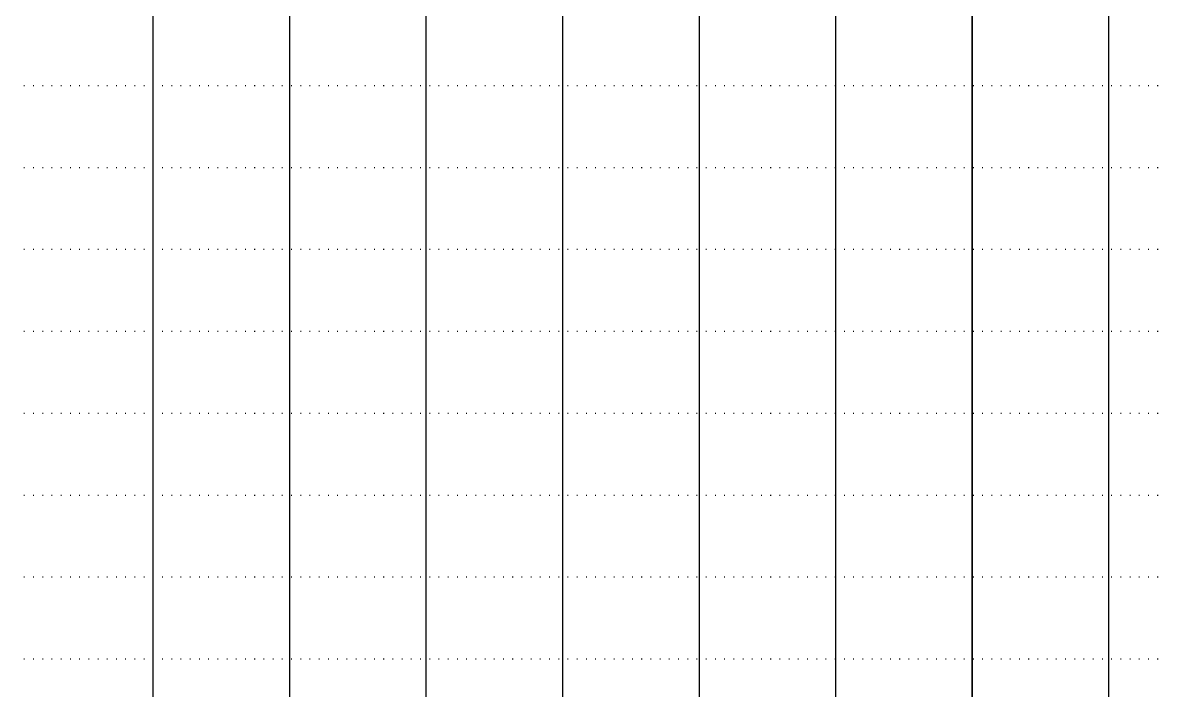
# Model space of a CAD drawing. Header units: millimetres. Extents: x -1499 to 6658, y -12483 to -6008.
# Drawn here: x 1297.1 to 1463.3, y -7038.7 to -6940.9 of the extents above; entities that cross this region are included whole.
import ezdxf

# ---------------------------------------------------------------- set-up
doc = ezdxf.new("R2010")
doc.units = ezdxf.units.MM
doc.linetypes.add('A-DOTLN01H', pattern=[0.125, 0, -0.125])
doc.layers.add('_와꾸', color=7, linetype='Continuous', plot=False)
doc.layers.add('CR-GRID', color=56, linetype='A-DOTLN01H')
doc.layers.add('수직그리드', color=1, linetype='Continuous')

msp = doc.modelspace()

# ---------------------------------------------------------------- linework, layer by layer
at = {"layer": '_와꾸', "color": 7, "true_color": 0xffffff}
msp.add_lwpolyline([(636.16, -7118.06), (1436.16, -7118.06), (1436.16, -6602.06), (636.16, -6602.06)], close=True, dxfattribs=at)
at = {"layer": 'CR-GRID', "linetype": 'A-DOTLN01H', "ltscale": 10}
for p, q in [((236.16, -6950.06), (5428.77, -6950.06)), ((236.16, -6962.06), (5428.77, -6962.06)), ((236.16, -6974.06), (5428.77, -6974.06)), ((236.16, -6986.06), (5428.77, -6986.06)), ((236.16, -6998.06), (5428.77, -6998.06)), ((236.16, -7010.06), (5428.77, -7010.06)), ((236.16, -7022.06), (5427.83, -7022.06)), ((236.16, -7034.06), (5427.83, -7034.06))]:
    msp.add_line(p, q, dxfattribs=at)
at = {"layer": '수직그리드'}
for p, q in [((1376.16, -6623.71), (1376.16, -7598.06)), ((1396.16, -6625.09), (1396.16, -7598.06)), ((1356.16, -6637.14), (1356.16, -7598.06)), ((1416.16, -6676.49), (1416.16, -7598.06)), ((1456.16, -6691.03), (1456.16, -7598.06)), ((1336.16, -6696.04), (1336.16, -7598.06)), ((1436.16, -6697.03), (1436.16, -7598.06)), ((1316.16, -6755.09), (1316.16, -7598.06))]:
    msp.add_line(p, q, dxfattribs=at)

doc.saveas('drawing.dxf')
